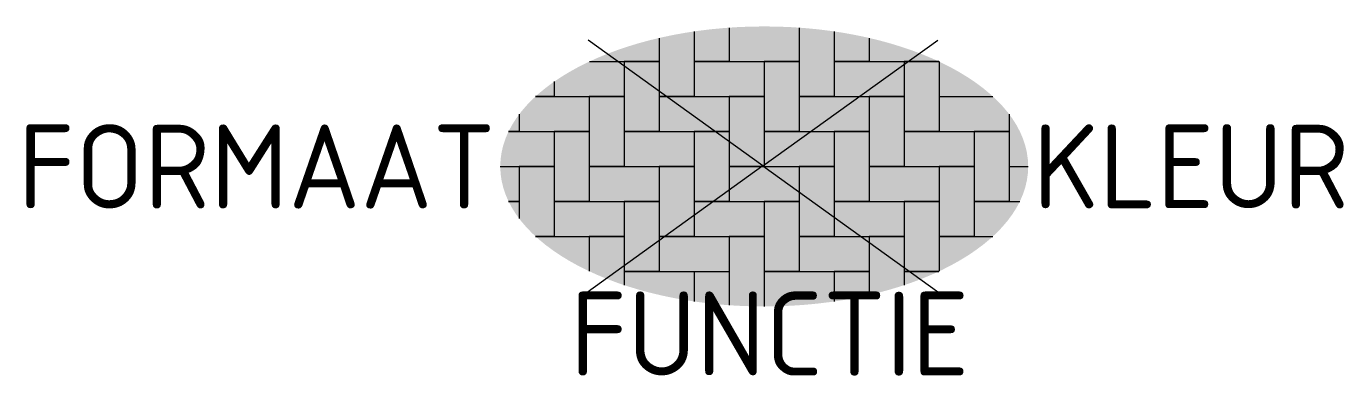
# Model space of a CAD drawing. Extents: x -15.8 to 12.4, y -4.5 to 3.
import ezdxf
from ezdxf.enums import TextEntityAlignment as Align

# ---------------------------------------------------------------- set-up
doc = ezdxf.new("R2010")
doc.units = 0
doc.styles.add('NLCS-ISO', font='NLCS-ISO.ttf')

msp = doc.modelspace()

# ---------------------------------------------------------------- hatches: boundary and pattern name
h = msp.add_hatch(color=254)
h.dxf.hatch_style = 1
edge = h.paths.add_edge_path()
edge.add_ellipse((0, 0), major_axis=(-5.658, 0), ratio=0.530464, start_angle=0, end_angle=360)

# ---------------------------------------------------------------- linework, layer by layer
for p, q in [((-1.5, 2.893), (-1.5, 1.5)), ((-1.5, 2.893), (-1.5, 2.25)), ((-0.75, 2.974), (-0.75, 2.25)), ((-0.75, 2.974), (-0.75, 2.25)), ((0.75, 2.974), (0.75, 1.5)), ((0.75, 2.974), (0.75, 2.25)), ((1.5, 2.893), (1.5, 1.5)), ((1.5, 2.893), (1.5, 2.25)), ((-2.25, 2.753), (-2.25, 1.5)), ((-2.25, 2.753), (-2.25, 2.25)), ((2.25, 2.753), (2.25, 2.25)), ((2.25, 2.753), (2.25, 2.25)), ((-3.743, 2.25), (-3, 2.25)), ((-3.743, 2.25), (-2.25, 2.25)), ((-2.25, 2.25), (-3, 2.25)), ((-3, 2.25), (-3, 0.75)), ((-3, 2.25), (-3, 1.5)), ((-2.25, 2.25), (-2.25, 0.75)), ((-1.5, 2.25), (-1.5, 1.5)), ((-1.5, 2.25), (0, 2.25)), ((-0.75, 2.25), (-1.5, 2.25)), ((-0.75, 2.25), (0.75, 2.25)), ((0.75, 2.25), (0, 2.25)), ((0, 2.25), (0, 0.75)), ((0, 2.25), (0, 1.5)), ((0.75, 2.25), (0.75, 0.75)), ((1.5, 2.25), (1.5, 1.5)), ((1.5, 2.25), (3, 2.25)), ((2.25, 2.25), (1.5, 2.25)), ((2.25, 2.25), (3.743, 2.25)), ((3, 2.25), (3, 1.5)), ((3.743, 2.25), (3, 2.25)), ((3, 2.25), (3, 0.75)), ((3.75, 2.246), (3.75, 0.75)), ((-4.5, 1.819), (-4.5, 1.5)), ((-4.5, 1.819), (-4.5, 1.5)), ((-4.9, 1.5), (-3.75, 1.5)), ((-4.5, 1.5), (-4.9, 1.5)), ((-4.5, 1.5), (-3, 1.5)), ((-3, 1.5), (-3.75, 1.5)), ((-3.75, 1.5), (-3.75, 0)), ((-3.75, 1.5), (-3.75, 0.75)), ((-3, 1.5), (-3, 0)), ((-2.25, 1.5), (-2.25, 0.75)), ((-2.25, 1.5), (-0.75, 1.5)), ((-1.5, 1.5), (-2.25, 1.5)), ((-1.5, 1.5), (0, 1.5)), ((0, 1.5), (-0.75, 1.5)), ((-0.75, 1.5), (-0.75, 0)), ((-0.75, 1.5), (-0.75, 0.75)), ((0, 1.5), (0, 0)), ((0.75, 1.5), (0.75, 0.75)), ((0.75, 1.5), (2.25, 1.5)), ((1.5, 1.5), (0.75, 1.5)), ((1.5, 1.5), (3, 1.5)), ((2.25, 1.5), (2.25, 0.75)), ((3, 1.5), (2.25, 1.5)), ((2.25, 1.5), (2.25, 0)), ((3, 1.5), (3, 0)), ((3.75, 1.5), (3.75, 0.75)), ((3.75, 1.5), (4.9, 1.5)), ((-5.25, 1.119), (-5.25, 0.75)), ((-5.25, 1.119), (-5.25, 0.75)), ((5.25, 1.119), (5.25, 0.75)), ((-5.478, 0.75), (-4.5, 0.75)), ((-5.25, 0.75), (-5.478, 0.75)), ((-5.25, 0.75), (-3.75, 0.75)), ((-3.75, 0.75), (-4.5, 0.75)), ((-4.5, 0.75), (-4.5, -0.75)), ((-4.5, 0.75), (-4.5, 0)), ((-3.75, 0.75), (-3.75, -0.75)), ((-2.25, 0.75), (-3, 0.75)), ((-3, 0.75), (-3, 0)), ((-3, 0.75), (-1.5, 0.75)), ((-2.25, 0.75), (-0.75, 0.75)), ((-0.75, 0.75), (-1.5, 0.75)), ((-1.5, 0.75), (-1.5, -0.75)), ((-1.5, 0.75), (-1.5, 0)), ((-0.75, 0.75), (-0.75, -0.75)), ((0, 0.75), (1.5, 0.75)), ((0, 0.75), (0, 0)), ((0.75, 0.75), (0, 0.75)), ((0.75, 0.75), (2.25, 0.75)), ((1.5, 0.75), (1.5, 0)), ((2.25, 0.75), (1.5, 0.75)), ((1.5, 0.75), (1.5, -0.75)), ((2.25, 0.75), (2.25, -0.75)), ((3, 0.75), (3, 0)), ((3, 0.75), (4.5, 0.75)), ((3.75, 0.75), (3, 0.75)), ((3.75, 0.75), (5.25, 0.75)), ((4.5, 0.75), (4.5, 0)), ((5.25, 0.75), (4.5, 0.75)), ((4.5, 0.75), (4.5, -0.75)), ((5.25, 0.75), (5.25, -0.75)), ((0, 0), (-0.75, 0)), ((0, 0), (1.5, 0)), ((1.5, 0), (0.75, 0)), ((1.5, 0), (1.5, -1.5)), ((2.25, 0), (2.25, -0.75)), ((2.25, 0), (3.75, 0)), ((3, 0), (2.25, 0)), ((3, 0), (4.5, 0)), ((3.75, 0), (3.75, -0.75)), ((4.5, 0), (3.75, 0)), ((3.75, 0), (3.75, -1.5)), ((4.5, 0), (4.5, -1.5)), ((5.25, 0), (5.25, -0.75)), ((5.25, 0), (5.658, 0)), ((-5.658, 0), (-5.25, 0)), ((-5.658, 0), (-4.5, 0)), ((-4.5, 0), (-5.25, 0)), ((-5.25, 0), (-5.25, -1.119)), ((-5.25, 0), (-5.25, -0.75)), ((-4.5, 0), (-4.5, -1.5)), ((-3, 0), (-3.75, 0)), ((-3.75, 0), (-3.75, -0.75)), ((-3.75, 0), (-2.25, 0)), ((-3, 0), (-1.5, 0)), ((-1.5, 0), (-2.25, 0)), ((-2.25, 0), (-2.25, -1.5)), ((-2.25, 0), (-2.25, -0.75)), ((-1.5, 0), (-1.5, -1.5)), ((-0.75, 0), (-0.75, -0.75)), ((-0.75, 0), (0.75, 0)), ((0.75, 0), (0.75, -0.75)), ((0.75, 0), (0.75, -1.5)), ((-5.25, -0.75), (-5.478, -0.75)), ((-5.478, -0.75), (-5.25, -0.75)), ((-5.25, -0.75), (-5.25, -1.119)), ((-3.75, -0.75), (-4.5, -0.75)), ((-4.5, -0.75), (-4.5, -1.5)), ((-4.5, -0.75), (-3, -0.75)), ((-3.75, -0.75), (-2.25, -0.75)), ((-2.25, -0.75), (-3, -0.75)), ((-3, -0.75), (-3, -2.25)), ((-3, -0.75), (-3, -1.5)), ((-2.25, -0.75), (-2.25, -2.25)), ((-0.75, -0.75), (-1.5, -0.75)), ((-1.5, -0.75), (-1.5, -1.5)), ((-1.5, -0.75), (0, -0.75)), ((-0.75, -0.75), (0.75, -0.75)), ((0, -0.75), (0, -1.5)), ((0.75, -0.75), (0, -0.75)), ((0, -0.75), (0, -2.25)), ((0.75, -0.75), (0.75, -2.25)), ((1.5, -0.75), (1.5, -1.5)), ((1.5, -0.75), (3, -0.75)), ((2.25, -0.75), (1.5, -0.75)), ((2.25, -0.75), (3.75, -0.75)), ((3, -0.75), (3, -1.5)), ((3.75, -0.75), (3, -0.75)), ((3, -0.75), (3, -2.25)), ((3.75, -0.75), (3.75, -2.246)), ((4.5, -0.75), (4.5, -1.5)), ((4.5, -0.75), (5.478, -0.75)), ((5.25, -0.75), (4.5, -0.75)), ((5.25, -0.75), (5.478, -0.75)), ((-4.5, -1.5), (-4.9, -1.5)), ((-4.9, -1.5), (-3.75, -1.5)), ((-4.5, -1.5), (-3, -1.5)), ((-3, -1.5), (-3.75, -1.5)), ((-3.75, -1.5), (-3.75, -2.246)), ((-3.75, -1.5), (-3.75, -2.246)), ((-3, -1.5), (-3, -2.544)), ((-1.5, -1.5), (-2.25, -1.5)), ((-2.25, -1.5), (-2.25, -2.25)), ((-2.25, -1.5), (-0.75, -1.5)), ((-1.5, -1.5), (0, -1.5)), ((-0.75, -1.5), (-0.75, -2.25)), ((0, -1.5), (-0.75, -1.5)), ((-0.75, -1.5), (-0.75, -2.974)), ((0, -1.5), (0, -3)), ((1.5, -1.5), (0.75, -1.5)), ((0.75, -1.5), (0.75, -2.25)), ((0.75, -1.5), (2.25, -1.5)), ((1.5, -1.5), (3, -1.5)), ((2.25, -1.5), (2.25, -2.25)), ((3, -1.5), (2.25, -1.5)), ((2.25, -1.5), (2.25, -2.753)), ((3, -1.5), (3, -2.544)), ((3.75, -1.5), (3.75, -2.246)), ((3.75, -1.5), (4.9, -1.5)), ((4.5, -1.5), (3.75, -1.5)), ((4.5, -1.5), (4.9, -1.5)), ((-2.25, -2.25), (-3, -2.25)), ((-3, -2.25), (-3, -2.544)), ((-3, -2.25), (-1.5, -2.25)), ((-2.25, -2.25), (-0.75, -2.25)), ((-1.5, -2.25), (-1.5, -2.893)), ((0.75, -2.25), (0, -2.25)), ((0, -2.25), (0, -3)), ((0, -2.25), (1.5, -2.25)), ((0.75, -2.25), (2.25, -2.25)), ((1.5, -2.25), (1.5, -2.893)), ((2.25, -2.25), (1.5, -2.25)), ((1.5, -2.25), (1.5, -2.893)), ((2.25, -2.25), (2.25, -2.753)), ((3, -2.25), (3, -2.544)), ((3, -2.25), (3.743, -2.25)), ((3.743, -2.25), (3, -2.25))]:
    msp.add_line(p, q)
at = {"ltscale": 0.1}
for q in [(-3.772, 2.706), (3.719, 2.706), (-3.798, -2.705), (3.744, -2.705)]:
    msp.add_line((-0.027, 0.01), q, dxfattribs=at)

# ---------------------------------------------------------------- texts
at = {"style": 'NLCS-ISO'}
msp.add_attdef('FORMAAT', text='30x15', height=1.8, dxfattribs=at).set_placement((-5.758, 0), align=Align.MIDDLE_RIGHT)
msp.add_attdef('KLEUR', text='G', height=1.8, dxfattribs=at).set_placement((5.758, 0), align=Align.MIDDLE_LEFT)
at = {"style": 'NLCS-ISO', "flags": 1}
msp.add_attdef('FUNCTIE', text='', height=1.8, dxfattribs=at).set_placement((0.116, -3.585), align=Align.MIDDLE_CENTER)

doc.saveas('drawing.dxf')
